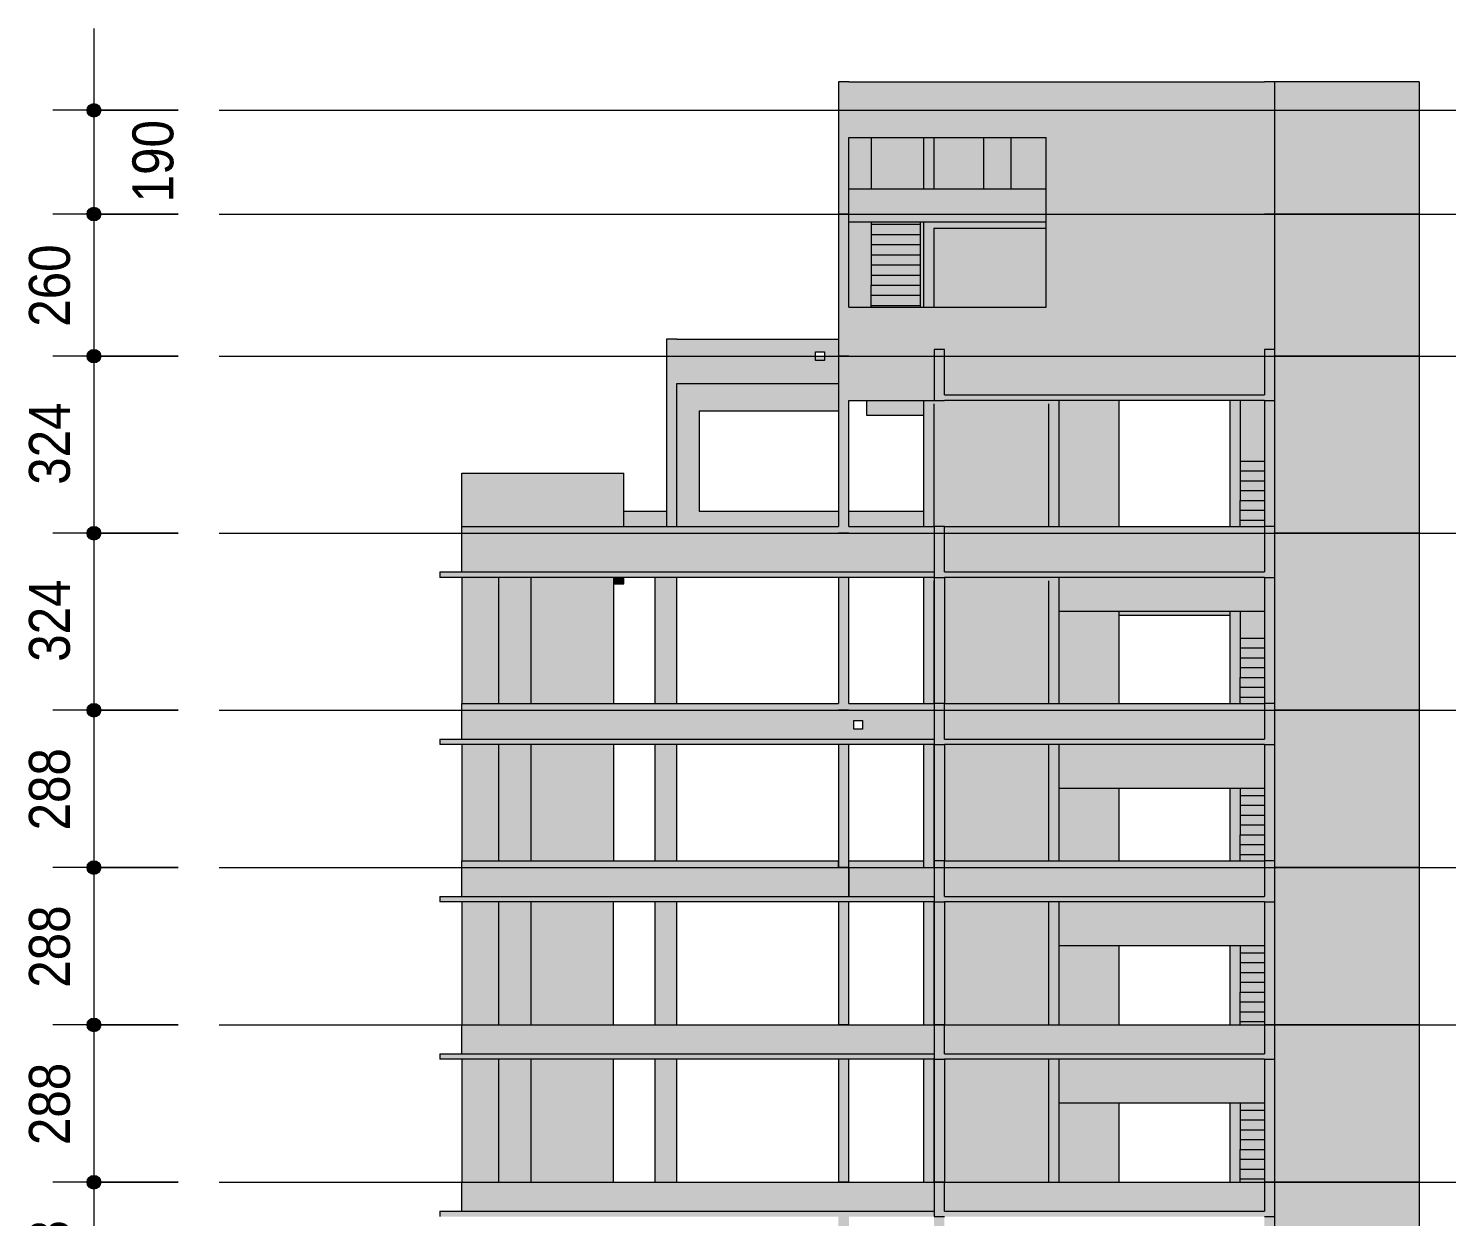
# Model space of a CAD drawing. Header units: centimetres. Extents: x -1139 to 26418, y -889 to 84390.
# Drawn here: x 11019 to 13617, y 81978 to 84153 of the extents above; entities that cross this region are included whole.
import ezdxf

# ---------------------------------------------------------------- set-up
doc = ezdxf.new("R2010")
doc.units = ezdxf.units.CM
doc.linetypes.add('Centro', pattern=[3.175, 0.635, -0.47625, 1.5875, -0.47625])
for name, color, linetype, lineweight in [('A-ANNO-DIMS', 7, 'Continuous', 9), ('A-ANNO-DIMS-500', 7, 'Continuous', 9), ('A-FLOR', 7, 'Continuous', 9), ('A-FLOR-LEVL', 7, 'Continuous', 9), ('S-BEAM', 7, 'Continuous', 9), ('S-COLS', 7, 'Continuous', 9), ('S-STRS', 7, 'Continuous', 9)]:
    doc.layers.add(name, color=color, linetype=linetype, lineweight=lineweight)
doc.styles.add('Fira Sans_3', font='', dxfattribs={"width": 0.9, "height": 75})
doc.styles.get('Fira Sans_3').set_extended_font_data('Fira Sans')
doc.dimstyles.new('PED_R80_1_5mm_ACIMA_As_ESQ__R00_4', dxfattribs={"dimscale": 30.48, "dimtxt": 102.298456, "dimasz": 3.28084, "dimexe": 2.46063, "dimexo": 2.46063, "dimgap": 0.492126, "dimtad": 1, "dimdec": 1, "dimrnd": 0.5, "dimdsep": 46, "dimtxsty": 'Fira Sans_3', "dimblk1": 'DOTSMALL', "dimblk2": 'DOTSMALL', "dimsah": 1, "dimcen": 0.09, "dimdle": 4.92126, "dimazin": 0, "dimtfac": 1, "dimtdec": 4, "dimtix": 1, "dimtmove": 2, "dimatfit": 3, "dimfxl": 1, "dimtvp": 1, "dimtolj": 1, "dimtzin": 0, "dimarcsym": 2})
doc.dimstyles.new('PED_R80_1_5mm_ACIMA_As_ESQ__R00_5', dxfattribs={"dimscale": 30.48, "dimtxt": 102.298456, "dimasz": 3.28084, "dimexe": 2.46063, "dimexo": 2.46063, "dimgap": 0.492126, "dimtad": 1, "dimdec": 1, "dimrnd": 0.5, "dimdsep": 46, "dimtxsty": 'Fira Sans_3', "dimblk1": 'DOTSMALL', "dimblk2": 'DOTSMALL', "dimsah": 1, "dimcen": 0.09, "dimdle": 4.92126, "dimazin": 0, "dimtfac": 1, "dimtdec": 4, "dimtix": 1, "dimtmove": 0, "dimatfit": 3, "dimfxl": 1, "dimtvp": 1, "dimtolj": 1, "dimtzin": 0, "dimarcsym": 2})

# ---------------------------------------------------------------- blocks, each defined once
blk = doc.blocks.new('DIMBLOCK272-CT401 - CORTE ESQ_ BARR')
at = {"layer": 'A-ANNO-DIMS-500', "true_color": 0x000032}
h = blk.add_hatch(color=178, dxfattribs=at)
edge = h.paths.add_edge_path(flags=0)
edge.add_arc((11139.5, 84003), 12.5, 0, 360)
h = blk.add_hatch(color=178, dxfattribs=at)
edge = h.paths.add_edge_path(flags=0)
edge.add_arc((11139.5, 83813), 12.5, 0, 360)
at = {"layer": 'A-ANNO-DIMS-500', "color": 178, "true_color": 0x000032}
for p, q in [((11139.5, 84153), (11139.5, 83813)), ((11293.8, 84003), (11064.5, 84003)), ((11139.5, 84003), (11293.8, 84003)), ((11293.8, 83813), (11064.5, 83813)), ((11139.5, 83813), (11293.8, 83813))]:
    blk.add_line(p, q, dxfattribs=at)
for centre in [(11139.5, 84003), (11139.5, 83813)]:
    blk.add_circle(centre, 12.5, dxfattribs=at)
at = {"layer": 'A-ANNO-DIMS-500', "color": 0, "insert": (11210, 83834.6), "char_height": 75, "width": 176.268, "attachment_point": 1, "rotation": 90, "line_spacing_factor": 1.049215, "style": 'Fira Sans_3'}
blk.add_mtext('190', dxfattribs=at)
blk = doc.blocks.new('_DotSmall')
at = {"color": 0, "linetype": 'ByBlock', "const_width": 0.5}
blk.add_lwpolyline([(-0.0625, 0, 1), (0.0625, 0, 1)], format="xyb", close=True, dxfattribs=at)
blk = doc.blocks.new('DIMBLOCK273-CT401 - CORTE ESQ_ BARR')
at = {"layer": 'A-ANNO-DIMS-500', "true_color": 0x000032}
h = blk.add_hatch(color=178, dxfattribs=at)
edge = h.paths.add_edge_path(flags=0)
edge.add_arc((11139.5, 83813), 12.5, 0, 360)
h = blk.add_hatch(color=178, dxfattribs=at)
edge = h.paths.add_edge_path(flags=0)
edge.add_arc((11139.5, 83553), 12.5, 0, 360)
at = {"layer": 'A-ANNO-DIMS-500', "color": 178, "true_color": 0x000032}
for p, q in [((11293.8, 83813), (11064.5, 83813)), ((11139.5, 83813), (11139.5, 83553)), ((11139.5, 83813), (11293.8, 83813)), ((11293.8, 83553), (11064.5, 83553)), ((11139.5, 83553), (11293.8, 83553))]:
    blk.add_line(p, q, dxfattribs=at)
for centre in [(11139.5, 83813), (11139.5, 83553)]:
    blk.add_circle(centre, 12.5, dxfattribs=at)
at = {"layer": 'A-ANNO-DIMS-500', "color": 0, "insert": (11020.6, 83606.9), "char_height": 75, "width": 182.563, "attachment_point": 1, "rotation": 90, "line_spacing_factor": 1.049215, "style": 'Fira Sans_3'}
blk.add_mtext('260', dxfattribs=at)
blk = doc.blocks.new('DIMBLOCK274-CT401 - CORTE ESQ_ BARR')
at = {"layer": 'A-ANNO-DIMS-500', "true_color": 0x000032}
h = blk.add_hatch(color=178, dxfattribs=at)
edge = h.paths.add_edge_path(flags=0)
edge.add_arc((11139.5, 83553), 12.5, 0, 360)
h = blk.add_hatch(color=178, dxfattribs=at)
edge = h.paths.add_edge_path(flags=0)
edge.add_arc((11139.5, 83229), 12.5, 0, 360)
at = {"layer": 'A-ANNO-DIMS-500', "color": 178, "true_color": 0x000032}
for p, q in [((11293.8, 83553), (11064.5, 83553)), ((11139.5, 83553), (11139.5, 83229)), ((11139.5, 83553), (11293.8, 83553)), ((11293.8, 83229), (11064.5, 83229)), ((11139.5, 83229), (11293.8, 83229))]:
    blk.add_line(p, q, dxfattribs=at)
for centre in [(11139.5, 83553), (11139.5, 83229)]:
    blk.add_circle(centre, 12.5, dxfattribs=at)
at = {"layer": 'A-ANNO-DIMS-500', "color": 0, "insert": (11020.6, 83317.6), "char_height": 75, "width": 176.268, "attachment_point": 1, "rotation": 90, "line_spacing_factor": 1.049215, "style": 'Fira Sans_3'}
blk.add_mtext('324', dxfattribs=at)
blk = doc.blocks.new('DIMBLOCK275-CT401 - CORTE ESQ_ BARR')
at = {"layer": 'A-ANNO-DIMS-500', "true_color": 0x000032}
h = blk.add_hatch(color=178, dxfattribs=at)
edge = h.paths.add_edge_path(flags=0)
edge.add_arc((11139.5, 83229), 12.5, 0, 360)
h = blk.add_hatch(color=178, dxfattribs=at)
edge = h.paths.add_edge_path(flags=0)
edge.add_arc((11139.5, 82905), 12.5, 0, 360)
at = {"layer": 'A-ANNO-DIMS-500', "color": 178, "true_color": 0x000032}
for p, q in [((11293.8, 83229), (11064.5, 83229)), ((11139.5, 83229), (11139.5, 82905)), ((11139.5, 83229), (11293.8, 83229)), ((11293.8, 82905), (11064.5, 82905)), ((11139.5, 82905), (11293.8, 82905))]:
    blk.add_line(p, q, dxfattribs=at)
for centre in [(11139.5, 83229), (11139.5, 82905)]:
    blk.add_circle(centre, 12.5, dxfattribs=at)
at = {"layer": 'A-ANNO-DIMS-500', "color": 0, "insert": (11020.6, 82993.6), "char_height": 75, "width": 176.268, "attachment_point": 1, "rotation": 90, "line_spacing_factor": 1.049215, "style": 'Fira Sans_3'}
blk.add_mtext('324', dxfattribs=at)
blk = doc.blocks.new('DIMBLOCK276-CT401 - CORTE ESQ_ BARR')
at = {"layer": 'A-ANNO-DIMS-500', "true_color": 0x000032}
h = blk.add_hatch(color=178, dxfattribs=at)
edge = h.paths.add_edge_path(flags=0)
edge.add_arc((11139.5, 82905), 12.5, 0, 360)
h = blk.add_hatch(color=178, dxfattribs=at)
edge = h.paths.add_edge_path(flags=0)
edge.add_arc((11139.5, 82617), 12.5, 0, 360)
at = {"layer": 'A-ANNO-DIMS-500', "color": 178, "true_color": 0x000032}
for p, q in [((11293.8, 82905), (11064.5, 82905)), ((11139.5, 82905), (11139.5, 82617)), ((11139.5, 82905), (11293.8, 82905)), ((11293.8, 82617), (11064.5, 82617)), ((11139.5, 82617), (11293.8, 82617))]:
    blk.add_line(p, q, dxfattribs=at)
for centre in [(11139.5, 82905), (11139.5, 82617)]:
    blk.add_circle(centre, 12.5, dxfattribs=at)
at = {"layer": 'A-ANNO-DIMS-500', "color": 0, "insert": (11020.6, 82684.9), "char_height": 75, "width": 182.563, "attachment_point": 1, "rotation": 90, "line_spacing_factor": 1.049215, "style": 'Fira Sans_3'}
blk.add_mtext('288', dxfattribs=at)
blk = doc.blocks.new('DIMBLOCK277-CT401 - CORTE ESQ_ BARR')
at = {"layer": 'A-ANNO-DIMS-500', "true_color": 0x000032}
h = blk.add_hatch(color=178, dxfattribs=at)
edge = h.paths.add_edge_path(flags=0)
edge.add_arc((11139.5, 82617), 12.5, 0, 360)
h = blk.add_hatch(color=178, dxfattribs=at)
edge = h.paths.add_edge_path(flags=0)
edge.add_arc((11139.5, 82329), 12.5, 0, 360)
at = {"layer": 'A-ANNO-DIMS-500', "color": 178, "true_color": 0x000032}
for p, q in [((11293.8, 82617), (11064.5, 82617)), ((11139.5, 82617), (11139.5, 82329)), ((11139.5, 82617), (11293.8, 82617)), ((11293.8, 82329), (11064.5, 82329)), ((11139.5, 82329), (11293.8, 82329))]:
    blk.add_line(p, q, dxfattribs=at)
for centre in [(11139.5, 82617), (11139.5, 82329)]:
    blk.add_circle(centre, 12.5, dxfattribs=at)
at = {"layer": 'A-ANNO-DIMS-500', "color": 0, "insert": (11020.6, 82396.9), "char_height": 75, "width": 182.563, "attachment_point": 1, "rotation": 90, "line_spacing_factor": 1.049215, "style": 'Fira Sans_3'}
blk.add_mtext('288', dxfattribs=at)
blk = doc.blocks.new('DIMBLOCK278-CT401 - CORTE ESQ_ BARR')
at = {"layer": 'A-ANNO-DIMS-500', "true_color": 0x000032}
h = blk.add_hatch(color=178, dxfattribs=at)
edge = h.paths.add_edge_path(flags=0)
edge.add_arc((11139.5, 82329), 12.5, 0, 360)
h = blk.add_hatch(color=178, dxfattribs=at)
edge = h.paths.add_edge_path(flags=0)
edge.add_arc((11139.5, 82041), 12.5, 0, 360)
at = {"layer": 'A-ANNO-DIMS-500', "color": 178, "true_color": 0x000032}
for p, q in [((11293.8, 82329), (11064.5, 82329)), ((11139.5, 82329), (11139.5, 82041)), ((11139.5, 82329), (11293.8, 82329)), ((11293.8, 82041), (11064.5, 82041)), ((11139.5, 82041), (11293.8, 82041))]:
    blk.add_line(p, q, dxfattribs=at)
for centre in [(11139.5, 82329), (11139.5, 82041)]:
    blk.add_circle(centre, 12.5, dxfattribs=at)
at = {"layer": 'A-ANNO-DIMS-500', "color": 0, "insert": (11020.6, 82108.9), "char_height": 75, "width": 182.563, "attachment_point": 1, "rotation": 90, "line_spacing_factor": 1.049215, "style": 'Fira Sans_3'}
blk.add_mtext('288', dxfattribs=at)
blk = doc.blocks.new('DIMBLOCK279-CT401 - CORTE ESQ_ BARR')
at = {"layer": 'A-ANNO-DIMS-500', "true_color": 0x000032}
h = blk.add_hatch(color=178, dxfattribs=at)
edge = h.paths.add_edge_path(flags=0)
edge.add_arc((11139.5, 82041), 12.5, 0, 360)
h = blk.add_hatch(color=178, dxfattribs=at)
edge = h.paths.add_edge_path(flags=0)
edge.add_arc((11139.5, 81753), 12.5, 0, 360)
at = {"layer": 'A-ANNO-DIMS-500', "color": 178, "true_color": 0x000032}
for p, q in [((11293.8, 82041), (11064.5, 82041)), ((11139.5, 82041), (11139.5, 81753)), ((11139.5, 82041), (11293.8, 82041)), ((11293.8, 81753), (11064.5, 81753)), ((11139.5, 81753), (11293.8, 81753))]:
    blk.add_line(p, q, dxfattribs=at)
for centre in [(11139.5, 82041), (11139.5, 81753)]:
    blk.add_circle(centre, 12.5, dxfattribs=at)
at = {"layer": 'A-ANNO-DIMS-500', "color": 0, "insert": (11020.6, 81820.9), "char_height": 75, "width": 182.563, "attachment_point": 1, "rotation": 90, "line_spacing_factor": 1.049215, "style": 'Fira Sans_3'}
blk.add_mtext('288', dxfattribs=at)

msp = doc.modelspace()

# ---------------------------------------------------------------- hatches: boundary and pattern name
at = {"layer": 'A-FLOR', "true_color": 0xff8040}
msp.add_hatch(color=11, dxfattribs=at).paths.add_polyline_path([(13283.05, 83472), (13283.05, 83482), (12697.05, 83482), (12697.05, 83472), (13251.66, 83472)], flags=0)
at = {"layer": 'A-FLOR', "true_color": 0xc0c0c0}
for points in [[(12503.05, 83148), (12678.05, 83148), (12677.55, 83158), (11773.05, 83158), (11773.05, 83148), (12498.91, 83148)], [(13251.66, 83148), (13283.05, 83148), (13283.05, 83158), (12697.05, 83158), (12697.05, 83148), (13084.74, 83148)], [(11773.05, 82842), (12678.05, 82842), (12677.55, 82852), (11773.05, 82852)], [(12887.55, 82842), (13283.05, 82842), (13283.05, 82852), (12697.05, 82852), (12697.05, 82842), (12875.28, 82842)], [(11840.25, 82554), (12678.05, 82554), (12677.55, 82564), (11773.05, 82564), (11773.05, 82554), (11832.05, 82554)], [(13283.05, 82554), (13283.05, 82564), (12697.05, 82564), (12697.05, 82554), (13251.66, 82554)], [(11934.34, 82266), (12678.05, 82266), (12677.55, 82276), (11773.05, 82276), (11773.05, 82266), (11840.25, 82266)], [(12906.55, 82266), (13283.05, 82266), (13283.05, 82276), (12697.05, 82276), (12697.05, 82266), (12887.55, 82266)], [(12122.53, 81978), (12678.05, 81978), (12677.55, 81988), (11773.05, 81988), (11773.05, 81978), (12091.1, 81978)], [(12697.05, 81978), (13283.05, 81978), (13283.05, 81988), (12697.05, 81988), (12697.05, 81983.76)]]:
    msp.add_hatch(color=9, dxfattribs=at).paths.add_polyline_path(points, flags=0)
at = {"layer": 'S-BEAM', "true_color": 0xc0c0c0}
for points in [[(12883.55, 83953), (12883.55, 84055), (12522.05, 84055), (12522.05, 83953)], [(13032.01, 83482), (13283.05, 83482), (13283.05, 84055), (12883.55, 84055), (12883.55, 83482), (13016.55, 83482)], [(12883.55, 83799), (12883.55, 83859), (12522.05, 83859), (12522.05, 83799), (12875.28, 83799)], [(12883.55, 83787), (12883.55, 83799), (12677.55, 83799), (12677.55, 83787), (12875.28, 83787)], [(12678.05, 83472), (12697.05, 83472), (12697.05, 83565), (12678.05, 83565), (12678.05, 83490.57)], [(13283.05, 83472), (13302.05, 83472), (13302.05, 83565), (13283.05, 83565), (13283.05, 83482)], [(12658.55, 83445), (12658.55, 83472), (12554.55, 83472), (12554.55, 83445)], [(11813.05, 83241), (11832.05, 83241), (11832.05, 83339), (11813.05, 83339), (11813.05, 83270.5)], [(12110.05, 83241), (12110.05, 83339), (11832.05, 83339), (11832.05, 83241), (12062.93, 83241)], [(12188.05, 83241), (12188.05, 83269), (12110.05, 83269), (12110.05, 83241), (12178.92, 83241)], [(12498.91, 83158), (12503.05, 83158), (12503.05, 83241), (11813.05, 83241), (11813.05, 83158), (12122.53, 83158)], [(12522.85, 83158), (12678.05, 83158), (12677.55, 83241), (12522.05, 83241), (12522.05, 83158)], [(12687.1, 83148), (12697.05, 83148), (12697.05, 83241), (12678.05, 83241), (12678.05, 83148)], [(12875.28, 83158), (13283.05, 83158), (13283.05, 83241), (12697.05, 83241), (12697.05, 83158), (12768.55, 83158)], [(13302.05, 83148), (13302.05, 83241), (13283.05, 83241), (13283.05, 83148), (13293.17, 83148)], [(12110.05, 83136), (12110.05, 83148), (12091.55, 83148), (12091.55, 83136)], [(13063.47, 83086), (13283.05, 83086), (13283.05, 83148), (12906.55, 83148), (12906.55, 83086), (13016.55, 83086)], [(13063.47, 83079), (13219.55, 83079), (13219.55, 83086), (13016.55, 83086), (13016.55, 83079)], [(11813.05, 82852), (11832.05, 82852), (11832.05, 82917), (11813.05, 82917), (11813.05, 82876)], [(12091.55, 82852), (12503.05, 82852), (12503.05, 82917), (11832.05, 82917), (11832.05, 82852), (12091.5, 82852)], [(12697.05, 82842), (12697.05, 82917), (12678.05, 82917), (12678.05, 82842), (12687.1, 82842)], [(12875.28, 82852), (13283.05, 82852), (13283.05, 82917), (12697.05, 82917), (12697.05, 82852), (12768.55, 82852)], [(13302.05, 82842), (13302.05, 82917), (13283.05, 82917), (13283.05, 82842)], [(13283.05, 82762), (13283.05, 82842), (12906.55, 82842), (12906.55, 82762), (13258.92, 82762)], [(11832.05, 82564), (11832.05, 82629), (11813.05, 82629), (11813.05, 82564)], [(11857.17, 82564), (12503.05, 82564), (12503.05, 82629), (11832.05, 82629), (11832.05, 82564), (11840.25, 82564)], [(12658.55, 82617), (12658.55, 82629), (12522.05, 82629), (12522.05, 82617)], [(12697.05, 82554), (12697.05, 82629), (12678.05, 82629), (12678.05, 82554), (12687.1, 82554)], [(13283.05, 82564), (13283.05, 82629), (12697.05, 82629), (12697.05, 82564), (13251.66, 82564)], [(13302.05, 82554), (13302.05, 82629), (13283.05, 82629), (13283.05, 82554)], [(12677.55, 82564), (12678.05, 82564), (12677.55, 82617), (12522.05, 82617), (12522.05, 82564)], [(13016.55, 82474), (13283.05, 82474), (13283.05, 82554), (12906.55, 82554), (12906.55, 82474), (12935.12, 82474)], [(11832.05, 82276), (11832.05, 82329), (11813.05, 82329), (11813.05, 82276)], [(12503.05, 82276), (12503.05, 82329), (11832.05, 82329), (11832.05, 82276), (12498.91, 82276)], [(12522.05, 82276), (12678.05, 82276), (12677.55, 82329), (12522.05, 82329)], [(12687.1, 82266), (12697.05, 82266), (12697.05, 82329), (12678.05, 82329), (12678.05, 82266)], [(13016.55, 82276), (13283.05, 82276), (13283.05, 82329), (12697.05, 82329), (12697.05, 82276), (12980.2, 82276)], [(13283.05, 82266), (13302.05, 82266), (13302.05, 82329), (13283.05, 82329), (13283.05, 82276)], [(13016.55, 82186), (13283.05, 82186), (13283.05, 82266), (12906.55, 82266), (12906.55, 82186), (12935.12, 82186)], [(11832.05, 81988), (11832.05, 82041), (11813.05, 82041), (11813.05, 81988)], [(12498.91, 81988), (12503.05, 81988), (12503.05, 82041), (11832.05, 82041), (11832.05, 81988), (12122.53, 81988)], [(12677.55, 81988), (12678.05, 81988), (12677.55, 82041), (12522.05, 82041), (12522.05, 81988)], [(12687.1, 81978), (12697.05, 81978), (12697.05, 82041), (12678.05, 82041), (12678.05, 81978)], [(13283.05, 81988), (13283.05, 82041), (12697.05, 82041), (12697.05, 81988), (13251.66, 81988)], [(13302.05, 81978), (13302.05, 82041), (13283.05, 82041), (13283.05, 81978)]]:
    msp.add_hatch(color=9, dxfattribs=at).paths.add_polyline_path(points, flags=0)
h = msp.add_hatch(color=9, dxfattribs=at)
h.paths.add_polyline_path([(12658.55, 83643), (12658.55, 83799), (12653.05, 83799), (12653.05, 83643)], flags=0)
h.paths.add_polyline_path([(12658.55, 83859), (12658.55, 83953), (12563.05, 83953), (12563.05, 83859), (12640.13, 83859)], flags=0)
h.paths.add_polyline_path([(12883.55, 83859), (12883.55, 83953), (12818.55, 83953), (12818.55, 83859)], flags=0)
h.paths.add_polyline_path([(12677.55, 83859), (12768.55, 83859), (12768.55, 83953), (12677.55, 83953)], flags=0)
at = {"layer": 'S-BEAM', "true_color": 0xff8040}
msp.add_hatch(color=11, dxfattribs=at).paths.add_polyline_path([(12563.05, 83472), (12678.05, 83472), (12678.05, 83565), (12697.05, 83565), (12697.05, 83482), (12883.55, 83482), (12883.55, 83643), (12522.05, 83643), (12522.05, 83472)], flags=0)
h = msp.add_hatch(color=11, dxfattribs=at)
h.paths.add_polyline_path([(12503.05, 83503), (12503.05, 83584), (12207.05, 83584), (12207.05, 83503), (12498.91, 83503)], flags=0)
h.paths.add_polyline_path([(12477.19, 83545), (12461.19, 83545), (12461.19, 83561), (12477.19, 83561), (12477.19, 83549.71)], flags=0)
h = msp.add_hatch(color=11, dxfattribs=at)
h.paths.add_polyline_path([(12248.05, 83453), (12503.05, 83453), (12503.05, 83503), (12248.05, 83503), (12248.05, 83454.32)], flags=0)
h.paths.add_polyline_path([(12461.19, 83545), (12477.19, 83545), (12477.19, 83553), (12461.19, 83553), (12461.19, 83546.77)], flags=0)
at = {"layer": 'S-BEAM', "true_color": 0xc0c0c0}
h = msp.add_hatch(color=9, dxfattribs=at)
h.paths.add_polyline_path([(12576.23, 83241), (12658.55, 83241), (12658.55, 83269), (12522.05, 83269), (12522.05, 83241)], flags=0)
h.paths.add_polyline_path([(12317.37, 83241), (12503.05, 83241), (12503.05, 83269), (12248.05, 83269), (12248.05, 83241)], flags=0)
h = msp.add_hatch(color=9, dxfattribs=at)
h.paths.add_polyline_path([(12530.92, 82852), (12678.05, 82852), (12677.55, 82917), (12522.05, 82917), (12522.05, 82852)], flags=0)
h.paths.add_polyline_path([(12530.9, 82870), (12530.9, 82886), (12546.9, 82886), (12546.9, 82870)], flags=0)
at = {"layer": 'S-COLS', "true_color": 0xc0c0c0}
for points in [[(12503.05, 83813), (12522.05, 83813), (12522.05, 84055), (12503.05, 84055), (12503.05, 83821.96)], [(13283.05, 83813), (13302.05, 83813), (13302.05, 84055), (13283.05, 84055), (13283.05, 83821.96)], [(13566.55, 83813), (13566.55, 84055), (13302.05, 84055), (13302.05, 83813)], [(12539.56, 83859), (12563.05, 83859), (12563.05, 83953), (12522.05, 83953), (12522.05, 83859)], [(12671.3, 83859), (12677.55, 83859), (12677.55, 83953), (12658.55, 83953), (12658.55, 83859)], [(12805.63, 83859), (12818.55, 83859), (12818.55, 83953), (12768.55, 83953), (12768.55, 83859)], [(12522.05, 83553), (12522.05, 83813), (12503.05, 83813), (12503.05, 83553), (12513.41, 83553)], [(12522.05, 83643), (12563.05, 83643), (12563.05, 83799), (12522.05, 83799), (12522.05, 83676.33)], [(12665.85, 83643), (12677.55, 83643), (12677.55, 83799), (12658.55, 83799), (12658.55, 83643)], [(13283.05, 83565), (13302.05, 83565), (13302.05, 83813), (13283.05, 83813), (13283.05, 83643)], [(13399.55, 83553), (13566.55, 83553), (13566.55, 83813), (13302.05, 83813), (13302.05, 83553)], [(12883.55, 83643), (12883.55, 83787), (12677.55, 83787), (12678.05, 83643), (12875.28, 83643)], [(12248.05, 83241), (12248.05, 83503), (12207.05, 83503), (12207.05, 83241), (12231.74, 83241)], [(13439.85, 82905), (13566.55, 82905), (13566.55, 83229), (13302.05, 83229), (13302.05, 82905)], [(11904.93, 82917), (11910.55, 82917), (11910.55, 83148), (11880.64, 83148), (11881.12, 82917), (11904.69, 82917)], [(11935.49, 82917), (11940.55, 82917), (11939.97, 83148), (11910.55, 83148), (11910.78, 82917), (11935.34, 82917)], [(12207.05, 82917), (12207.05, 83148), (12167.05, 83148), (12167.05, 82917), (12168.94, 82917)], [(12658.55, 82917), (12677.55, 82917), (12677.55, 83148), (12658.55, 83148), (12658.55, 83086.68)], [(12697.05, 82917), (12697.05, 83148), (12678.05, 83148), (12678.05, 82917), (12687.1, 82917)], [(12905.58, 82917), (12906.55, 82917), (12906.55, 83148), (12887.55, 83148), (12887.55, 82917)], [(13283.05, 82917), (13302.05, 82917), (13302.05, 83148), (13283.05, 83148), (13283.05, 83086.68)], [(13016.55, 82917), (13016.55, 83086), (12906.55, 83086), (12906.55, 82917)], [(13238.55, 82917), (13238.55, 83086), (13219.55, 83086), (13219.55, 82917), (13237.67, 82917)], [(13238.55, 83037), (13283.05, 83037), (13283.05, 83086), (13238.55, 83086)], [(13566.55, 82617), (13566.55, 82905), (13302.05, 82905), (13302.05, 82617), (13439.85, 82617)], [(11880.55, 82629), (11910.55, 82629), (11910.55, 82842), (11880.55, 82842), (11880.55, 82719.04)], [(11931.76, 82629), (11940.55, 82629), (11939.97, 82842), (11910.55, 82842), (11910.8, 82629), (11931.56, 82629)], [(12169.18, 82629), (12207.05, 82629), (12207.05, 82842), (12167.05, 82842), (12167.05, 82629)], [(12677.55, 82617), (12677.55, 82842), (12658.55, 82842), (12658.55, 82617)], [(12697.05, 82629), (12697.05, 82842), (12678.05, 82842), (12678.05, 82629), (12687.1, 82629)], [(12887.55, 82629), (12906.55, 82629), (12906.55, 82842), (12887.55, 82842), (12887.55, 82719.04)], [(13283.05, 82629), (13302.05, 82629), (13302.05, 82842), (13283.05, 82842), (13283.05, 82719.04)], [(13016.55, 82629), (13016.55, 82762), (12906.55, 82762), (12906.55, 82629)], [(13237.53, 82629), (13238.55, 82629), (13238.55, 82762), (13219.55, 82762), (13219.55, 82629)], [(13238.55, 82749), (13283.05, 82749), (13283.05, 82762), (13238.55, 82762)], [(13439.85, 82329), (13566.55, 82329), (13566.55, 82617), (13302.05, 82617), (13302.05, 82329), (13345.75, 82329)], [(11880.55, 82329), (11910.55, 82329), (11910.55, 82554), (11880.64, 82554), (11880.56, 82351.4)], [(11931.76, 82329), (11940.55, 82329), (11939.97, 82554), (11910.55, 82554), (11910.55, 82329), (11931.68, 82329)], [(12207.05, 82329), (12207.05, 82554), (12167.05, 82554), (12167.05, 82329), (12167.92, 82329)], [(12677.55, 82329), (12677.55, 82554), (12658.55, 82554), (12658.55, 82329)], [(12697.05, 82329), (12697.05, 82554), (12678.05, 82554), (12678.05, 82329), (12687.1, 82329)], [(12906.55, 82329), (12906.55, 82554), (12887.55, 82554), (12887.55, 82329)], [(13283.05, 82329), (13302.05, 82329), (13302.05, 82554), (13283.05, 82554), (13283.05, 82351.4)], [(13016.55, 82329), (13016.55, 82474), (12906.55, 82474), (12906.55, 82329)], [(13238.55, 82329), (13238.55, 82474), (13219.55, 82474), (13219.55, 82329)], [(13238.55, 82461), (13283.05, 82461), (13283.05, 82474), (13238.55, 82474)], [(13439.85, 82041), (13566.55, 82041), (13566.55, 82329), (13302.05, 82329), (13302.05, 82041)], [(11880.55, 82041), (11910.55, 82041), (11910.55, 82266), (11880.64, 82266), (11880.6, 82167.58)], [(11931.76, 82041), (11940.55, 82041), (11939.97, 82266), (11910.55, 82266), (11910.65, 82041), (11931.68, 82041)], [(12167.88, 82041), (12207.05, 82041), (12207.05, 82266), (12167.05, 82266), (12167.05, 82041)], [(12677.55, 82041), (12677.55, 82266), (12658.55, 82266), (12658.55, 82041)], [(12678.05, 82041), (12697.05, 82041), (12697.05, 82266), (12678.05, 82266), (12678.05, 82167.58)], [(12906.55, 82041), (12906.55, 82266), (12887.55, 82266), (12887.55, 82041)], [(13302.05, 82041), (13302.05, 82266), (13283.05, 82266), (13283.05, 82041)], [(13016.55, 82041), (13016.55, 82186), (12906.55, 82186), (12906.55, 82041)], [(13219.55, 82041), (13238.55, 82041), (13238.55, 82186), (13219.55, 82186)], [(13251.66, 82173), (13283.05, 82173), (13283.05, 82186), (13238.55, 82186), (13238.55, 82173)], [(13566.55, 81753), (13566.55, 82041), (13302.05, 82041), (13302.05, 81753), (13439.85, 81753)], [(12687.1, 81753), (12697.05, 81753), (12697.05, 81978), (12678.05, 81978), (12678.05, 81753)], [(13283.05, 81753), (13302.05, 81753), (13302.05, 81978), (13283.05, 81978), (13283.05, 81799.94)]]:
    msp.add_hatch(color=9, dxfattribs=at).paths.add_polyline_path(points, flags=0)
at = {"layer": 'S-COLS', "true_color": 0xff8040}
for points in [[(12188.88, 83241), (12207.05, 83241), (12207.05, 83584), (12188.05, 83584), (12188.05, 83241)], [(12522.05, 83229), (12522.05, 83553), (12503.05, 83553), (12503.05, 83229)], [(13439.85, 83229), (13566.55, 83229), (13566.55, 83553), (13302.05, 83553), (13302.05, 83229), (13345.75, 83229)], [(12659.51, 83241), (12677.55, 83241), (12677.55, 83472), (12658.55, 83472), (12658.55, 83241)], [(12677.55, 83241), (12887.55, 83241), (12887.55, 83472), (12677.55, 83472), (12677.55, 83270.5)], [(12905.58, 83241), (12906.55, 83241), (12906.55, 83472), (12887.55, 83472), (12887.55, 83241)], [(13016.55, 83241), (13016.55, 83472), (12906.55, 83472), (12906.55, 83241)], [(13237.71, 83241), (13238.55, 83241), (13238.55, 83472), (13219.55, 83472), (13219.55, 83241)], [(13283.05, 83361), (13283.05, 83472), (13238.55, 83472), (13238.55, 83361), (13251.66, 83361)], [(13301.11, 83241), (13302.05, 83241), (13302.05, 83472), (13283.05, 83472), (13283.05, 83241)]]:
    msp.add_hatch(color=11, dxfattribs=at).paths.add_polyline_path(points, flags=0)
at = {"layer": 'S-COLS', "true_color": 0xc0c0c0}
h = msp.add_hatch(color=9, dxfattribs=at)
h.paths.add_polyline_path([(12503.05, 82905), (12522.05, 82905), (12522.05, 83148), (12503.05, 83148), (12503.05, 82917)], flags=0)
h.paths.add_polyline_path([(12522.05, 83158), (12522.05, 83229), (12503.05, 83229), (12503.05, 83158)], flags=0)
h = msp.add_hatch(color=9, dxfattribs=at)
h.paths.add_polyline_path([(11813.05, 82917), (11880.55, 82917), (11880.55, 83148), (11813.05, 83148), (11813.05, 82917.34)], flags=0)
h.paths.add_polyline_path([(11940.55, 82917), (12091.55, 82917), (12091.55, 83148), (11940.55, 83148), (11940.55, 83027.33)], flags=0)
h = msp.add_hatch(color=9, dxfattribs=at)
h.paths.add_polyline_path([(12677.55, 82917), (12678.05, 82917), (12677.55, 83086.68)], flags=0)
h.paths.add_polyline_path([(12875.28, 82917), (12887.55, 82917), (12887.55, 83148), (12697.05, 83148), (12697.05, 82917), (12779.95, 82917)], flags=0)
h = msp.add_hatch(color=9, dxfattribs=at)
h.paths.add_polyline_path([(12503.05, 82617), (12522.05, 82617), (12522.05, 82842), (12503.05, 82842), (12503.05, 82629)], flags=0)
h.paths.add_polyline_path([(12503.05, 82852), (12522.05, 82852.28), (12522.05, 82905), (12503.05, 82905), (12503.05, 82870)], flags=0)
h = msp.add_hatch(color=9, dxfattribs=at)
h.paths.add_polyline_path([(11813.05, 82629), (11880.55, 82629), (11880.55, 82842), (11813.05, 82841.72), (11813.05, 82719.04)], flags=0)
h.paths.add_polyline_path([(12091.55, 82629), (12091.48, 82842), (11940.55, 82842), (11940.55, 82629), (12091.07, 82629)], flags=0)
h = msp.add_hatch(color=9, dxfattribs=at)
h.paths.add_polyline_path([(12677.55, 82617), (12678.05, 82617), (12677.55, 82629)], flags=0)
h.paths.add_polyline_path([(12768.55, 82629), (12887.55, 82629), (12887.55, 82842), (12697.05, 82842), (12697.05, 82629)], flags=0)
h = msp.add_hatch(color=9, dxfattribs=at)
h.paths.add_polyline_path([(12522.05, 82329), (12522.05, 82554), (12503.05, 82554), (12503.05, 82329)], flags=0)
h.paths.add_polyline_path([(12522.05, 82564), (12522.05, 82617), (12503.05, 82617), (12503.05, 82564)], flags=0)
h = msp.add_hatch(color=9, dxfattribs=at)
h.paths.add_polyline_path([(11813.05, 82329), (11880.55, 82329), (11880.55, 82554), (11813.05, 82554), (11813.05, 82330.5)], flags=0)
h.paths.add_polyline_path([(11940.55, 82329), (12091.05, 82329), (12091.05, 82554), (11940.55, 82554), (11940.55, 82351.4)], flags=0)
h = msp.add_hatch(color=9, dxfattribs=at)
h.paths.add_polyline_path([(12677.55, 82329), (12678.05, 82329.37), (12677.55, 82351.4)], flags=0)
h.paths.add_polyline_path([(12875.28, 82329), (12887.55, 82329), (12887.55, 82554), (12697.05, 82554), (12697.05, 82329), (12768.55, 82329)], flags=0)
h = msp.add_hatch(color=9, dxfattribs=at)
h.paths.add_polyline_path([(12522.05, 82041), (12522.05, 82266), (12503.05, 82266), (12503.05, 82041)], flags=0)
h.paths.add_polyline_path([(12522.05, 82276), (12522.05, 82329), (12503.05, 82329), (12503.05, 82276)], flags=0)
h = msp.add_hatch(color=9, dxfattribs=at)
h.paths.add_polyline_path([(11832.05, 82041), (11880.55, 82041), (11880.55, 82266), (11813.05, 82265.72), (11813.05, 82041)], flags=0)
h.paths.add_polyline_path([(12091.05, 82041), (12091.05, 82266), (11940.55, 82266), (11940.55, 82041)], flags=0)
h = msp.add_hatch(color=9, dxfattribs=at)
h.paths.add_polyline_path([(12677.55, 82041), (12678.05, 82041.37), (12677.55, 82167.58)], flags=0)
h.paths.add_polyline_path([(12887.55, 82041), (12887.55, 82266), (12697.05, 82266), (12697.05, 82041), (12875.28, 82041)], flags=0)
h = msp.add_hatch(color=9, dxfattribs=at)
h.paths.add_polyline_path([(12522.05, 81753), (12522.05, 81978), (12503.05, 81978), (12503.05, 81753)], flags=0)
h.paths.add_polyline_path([(12522.05, 81988), (12522.05, 82041), (12503.05, 82041), (12503.05, 81988)], flags=0)
at = {"layer": 'S-STRS', "true_color": 0xc0c0c0}
for points in [[(12653.05, 83794.43), (12653.05, 83799), (12563.05, 83799), (12563.05, 83794.43)], [(12653.05, 83775.86), (12653.05, 83794.43), (12563.05, 83794.43), (12563.05, 83775.86)], [(12653.05, 83757.29), (12653.05, 83775.86), (12563.05, 83775.86), (12563.05, 83757.29)], [(12653.05, 83738.71), (12653.05, 83757.29), (12563.05, 83757.29), (12563.05, 83738.71)], [(12653.05, 83720.14), (12653.05, 83738.71), (12563.05, 83738.71), (12563.05, 83720.14)], [(12653.05, 83701.57), (12653.05, 83720.14), (12563.05, 83720.14), (12563.05, 83701.57)], [(12563.05, 83683), (12653.05, 83683), (12653.05, 83701.57), (12563.05, 83701.57)], [(12596.32, 83664.43), (12653.05, 83664.43), (12653.05, 83683), (12563.05, 83683), (12563.05, 83664.43)], [(12653.05, 83645.86), (12653.05, 83664.43), (12563.05, 83664.43), (12563.05, 83645.86)], [(12653.05, 83643), (12653.05, 83645.86), (12563.05, 83645.86), (12563.05, 83643)], [(13283.05, 83343), (13283.05, 83361), (13238.55, 83361), (13238.55, 83343), (13251.66, 83343)], [(13251.66, 83325), (13283.05, 83325), (13283.05, 83343), (13238.55, 83343), (13238.55, 83325)], [(13251.66, 83307), (13283.05, 83307), (13283.05, 83325), (13238.55, 83325), (13238.55, 83307)], [(13251.66, 83289), (13283.05, 83289), (13283.05, 83307), (13238.55, 83307), (13238.55, 83289)], [(13238.55, 83271), (13283.05, 83271), (13283.05, 83289), (13238.55, 83289)], [(13251.66, 83253), (13283.05, 83253), (13283.05, 83271), (13238.55, 83271), (13238.55, 83253)], [(13251.66, 83241), (13283.05, 83241), (13283.05, 83253), (13238.55, 83253), (13238.55, 83241)], [(13283.05, 83019), (13283.05, 83037), (13238.55, 83037), (13238.55, 83019), (13251.66, 83019)], [(13251.66, 83001), (13283.05, 83001), (13283.05, 83019), (13238.55, 83019), (13238.55, 83001)], [(13251.66, 82983), (13283.05, 82983), (13283.05, 83001), (13238.55, 83001), (13238.55, 82983)], [(13251.66, 82965), (13283.05, 82965), (13283.05, 82983), (13238.55, 82983), (13238.55, 82965)], [(13238.55, 82947), (13283.05, 82947), (13283.05, 82965), (13238.55, 82965)], [(13283.05, 82929), (13283.05, 82947), (13238.55, 82947), (13238.55, 82929), (13251.66, 82929)], [(13283.05, 82917), (13283.05, 82929), (13238.55, 82929), (13238.55, 82917), (13251.66, 82917)], [(13238.55, 82731), (13283.05, 82731), (13283.05, 82749), (13238.55, 82749), (13238.55, 82737)], [(13283.05, 82713), (13283.05, 82731), (13238.55, 82731), (13238.55, 82713), (13251.66, 82713)], [(13251.66, 82695), (13283.05, 82695), (13283.05, 82713), (13238.55, 82713), (13238.55, 82695)], [(13251.66, 82677), (13283.05, 82677), (13283.05, 82695), (13238.55, 82695), (13238.55, 82677)], [(13251.66, 82659), (13283.05, 82659), (13283.05, 82677), (13238.55, 82677), (13238.55, 82659)], [(13251.66, 82641), (13283.05, 82641), (13283.05, 82659), (13238.55, 82659), (13238.55, 82641)], [(13251.66, 82629), (13283.05, 82629), (13283.05, 82641), (13238.55, 82641), (13238.55, 82629)], [(13498.55, 82617), (13498.55, 82617), (13439.85, 82617)], [(13547.55, 82617), (13547.55, 82617), (13498.55, 82617)], [(13283.05, 82443), (13283.05, 82461), (13238.55, 82461), (13238.55, 82443), (13251.66, 82443)], [(13251.66, 82425), (13283.05, 82425), (13283.05, 82443), (13238.55, 82443), (13238.55, 82425)], [(13251.66, 82407), (13283.05, 82407), (13283.05, 82425), (13238.55, 82425), (13238.55, 82407)], [(13251.66, 82389), (13283.05, 82389), (13283.05, 82407), (13238.55, 82407), (13238.55, 82389)], [(13251.66, 82371), (13283.05, 82371), (13283.05, 82389), (13238.55, 82389), (13238.55, 82371)], [(13238.55, 82353), (13283.05, 82353), (13283.05, 82371), (13238.55, 82371)], [(13251.66, 82335), (13283.05, 82335), (13283.05, 82353), (13238.55, 82353), (13238.55, 82335)], [(13238.55, 82329), (13283.05, 82329), (13283.05, 82335), (13238.55, 82335)], [(13547.55, 82329), (13547.55, 82329), (13498.55, 82329)], [(13251.66, 82155), (13283.05, 82155), (13283.05, 82173), (13238.55, 82173), (13238.55, 82155)], [(13251.66, 82137), (13283.05, 82137), (13283.05, 82155), (13238.55, 82155), (13238.55, 82137)], [(13251.66, 82119), (13283.05, 82119), (13283.05, 82137), (13238.55, 82137), (13238.55, 82119)], [(13251.66, 82101), (13283.05, 82101), (13283.05, 82119), (13238.55, 82119), (13238.55, 82101)], [(13251.66, 82083), (13283.05, 82083), (13283.05, 82101), (13238.55, 82101), (13238.55, 82083)], [(13251.66, 82065), (13283.05, 82065), (13283.05, 82083), (13238.55, 82083), (13238.55, 82065)], [(13251.66, 82047), (13283.05, 82047), (13283.05, 82065), (13238.55, 82065), (13238.55, 82047)], [(13547.55, 82041), (13547.55, 82041), (13498.55, 82041)]]:
    msp.add_hatch(color=9, dxfattribs=at).paths.add_polyline_path(points, flags=0)
h = msp.add_hatch(color=9, dxfattribs=at)
h.paths.add_polyline_path([(13498.55, 82041), (13498.55, 82041), (13439.85, 82041)], flags=0)
h.paths.add_polyline_path([(13251.66, 82041), (13283.05, 82041), (13283.05, 82047), (13238.55, 82047), (13238.55, 82041)], flags=0)

# ---------------------------------------------------------------- linework, layer by layer
at = {"layer": 'A-FLOR'}
for p, q in [((12697.05, 83482), (13283.05, 83482)), ((13283.05, 83472), (12697.05, 83472)), ((11773.05, 83158), (12678.05, 83158)), ((11773.05, 83158), (11773.05, 83148)), ((12678.05, 83148), (11773.05, 83148)), ((12697.05, 83158), (13283.05, 83158)), ((13283.05, 83148), (12697.05, 83148)), ((11773.05, 82852), (12678.05, 82852)), ((11773.05, 82852), (11773.05, 82842)), ((12678.05, 82842), (11773.05, 82842)), ((12697.05, 82852), (13283.05, 82852)), ((13283.05, 82842), (12697.05, 82842)), ((11773.05, 82564), (12678.05, 82564)), ((11773.05, 82564), (11773.05, 82554)), ((12678.05, 82554), (11773.05, 82554)), ((12697.05, 82564), (13283.05, 82564)), ((13283.05, 82554), (12697.05, 82554)), ((11773.05, 82276), (12678.05, 82276)), ((11773.05, 82276), (11773.05, 82266)), ((12678.05, 82266), (11773.05, 82266)), ((12697.05, 82276), (13283.05, 82276)), ((13283.05, 82266), (12697.05, 82266)), ((11773.05, 81988), (12678.05, 81988)), ((11773.05, 81988), (11773.05, 81978)), ((12697.05, 81988), (13283.05, 81988))]:
    msp.add_line(p, q, dxfattribs=at)
at = {"layer": 'A-FLOR-LEVL', "linetype": 'Centro'}
for p, q in [((11368.8, 84003), (15167.39, 84003)), ((11368.8, 83813), (15167.39, 83813)), ((11368.8, 83553), (15167.39, 83553)), ((11368.8, 83229), (15167.39, 83229)), ((11368.8, 82905), (15167.39, 82905)), ((11368.8, 82617), (15167.39, 82617)), ((11368.8, 82329), (15167.39, 82329)), ((11368.8, 82041), (15167.39, 82041))]:
    msp.add_line(p, q, dxfattribs=at)
at = {"layer": 'S-BEAM'}
for p, q in [((12522.05, 84055), (12883.55, 84055)), ((12883.55, 84055), (13283.05, 84055)), ((12522.05, 83953), (12883.55, 83953)), ((12883.55, 83643), (12883.55, 83953)), ((12522.05, 83859), (12883.55, 83859)), ((12522.05, 83799), (12883.55, 83799)), ((12677.55, 83787), (12883.55, 83787)), ((12522.05, 83643), (12883.55, 83643)), ((12207.05, 83584), (12503.05, 83584)), ((12461.19, 83561), (12477.19, 83561)), ((12461.19, 83545), (12461.19, 83561)), ((12477.19, 83561), (12477.19, 83545)), ((12697.05, 83565), (12678.05, 83565)), ((12678.05, 83565), (12678.05, 83472)), ((12697.05, 83482), (12697.05, 83565)), ((13302.05, 83565), (13283.05, 83565)), ((13283.05, 83565), (13283.05, 83482)), ((13302.05, 83472), (13302.05, 83565)), ((12461.19, 83553), (12477.19, 83553)), ((12477.19, 83545), (12461.19, 83545)), ((12207.05, 83503), (12503.05, 83503)), ((12248.05, 83453), (12503.05, 83453)), ((12522.05, 83472), (12678.05, 83472)), ((12554.55, 83472), (12554.55, 83445)), ((12678.05, 83472), (12697.05, 83472)), ((13283.05, 83472), (13302.05, 83472)), ((12554.55, 83445), (12658.55, 83445)), ((11813.05, 83339), (11832.05, 83339)), ((11813.05, 83241), (11813.05, 83339)), ((11832.05, 83339), (12110.05, 83339)), ((12110.05, 83241), (12110.05, 83339)), ((12110.05, 83269), (12188.05, 83269)), ((12248.05, 83269), (12503.05, 83269)), ((12522.05, 83269), (12658.55, 83269)), ((11813.05, 83241), (12503.05, 83241)), ((11813.05, 83158), (11813.05, 83241)), ((12522.05, 83241), (12678.05, 83241)), ((12697.05, 83241), (12678.05, 83241)), ((12678.05, 83241), (12678.05, 83148)), ((12697.05, 83241), (13283.05, 83241)), ((12697.05, 83158), (12697.05, 83241)), ((13302.05, 83241), (13283.05, 83241)), ((13283.05, 83241), (13283.05, 83158)), ((13302.05, 83148), (13302.05, 83241)), ((12110.05, 83136), (12110.05, 83148)), ((12678.05, 83148), (12697.05, 83148)), ((13283.05, 83148), (13302.05, 83148)), ((12091.55, 83136), (12110.05, 83136)), ((12906.55, 83086), (13283.05, 83086)), ((13016.55, 83079), (13219.55, 83079)), ((11813.05, 82917), (11832.05, 82917)), ((11813.05, 82852), (11813.05, 82917)), ((11832.05, 82917), (12503.05, 82917)), ((12522.05, 82917), (12678.05, 82917)), ((12697.05, 82917), (12678.05, 82917)), ((12678.05, 82917), (12678.05, 82842)), ((12697.05, 82917), (13283.05, 82917)), ((12697.05, 82852), (12697.05, 82917)), ((13302.05, 82917), (13283.05, 82917)), ((13283.05, 82917), (13283.05, 82852)), ((13302.05, 82842), (13302.05, 82917)), ((12530.9, 82886), (12546.9, 82886)), ((12530.9, 82870), (12530.9, 82886)), ((12546.9, 82886), (12546.9, 82870)), ((12546.9, 82870), (12530.9, 82870)), ((12678.05, 82842), (12697.05, 82842)), ((13283.05, 82842), (13302.05, 82842)), ((12906.55, 82762), (13283.05, 82762)), ((11813.05, 82629), (11832.05, 82629)), ((11813.05, 82564), (11813.05, 82629)), ((11832.05, 82629), (12503.05, 82629)), ((12503.05, 82617), (12503.05, 82629)), ((12522.05, 82629), (12658.55, 82629)), ((12697.05, 82629), (12678.05, 82629)), ((12678.05, 82629), (12678.05, 82554)), ((12697.05, 82629), (13283.05, 82629)), ((12697.05, 82564), (12697.05, 82629)), ((13302.05, 82629), (13283.05, 82629)), ((13283.05, 82629), (13283.05, 82564)), ((13302.05, 82554), (13302.05, 82629)), ((12522.05, 82617), (12678.05, 82617)), ((12522.05, 82617), (12522.05, 82564)), ((12678.05, 82554), (12697.05, 82554)), ((13283.05, 82554), (13302.05, 82554)), ((12906.55, 82474), (13283.05, 82474)), ((11813.05, 82329), (11832.05, 82329)), ((11813.05, 82276), (11813.05, 82329)), ((11832.05, 82329), (12503.05, 82329)), ((12522.05, 82329), (12678.05, 82329)), ((12697.05, 82329), (12678.05, 82329)), ((12678.05, 82329), (12678.05, 82266)), ((12697.05, 82276), (12697.05, 82329)), ((12697.05, 82329), (13283.05, 82329)), ((13302.05, 82329), (13283.05, 82329)), ((13283.05, 82329), (13283.05, 82276)), ((13302.05, 82266), (13302.05, 82329)), ((12678.05, 82266), (12697.05, 82266)), ((13283.05, 82266), (13302.05, 82266)), ((12906.55, 82186), (13283.05, 82186)), ((11813.05, 82041), (11832.05, 82041)), ((11813.05, 81988), (11813.05, 82041)), ((11832.05, 82041), (12503.05, 82041)), ((12522.05, 82041), (12678.05, 82041)), ((12697.05, 82041), (12678.05, 82041)), ((12678.05, 82041), (12678.05, 81978)), ((12697.05, 81988), (12697.05, 82041)), ((12697.05, 82041), (13283.05, 82041)), ((13302.05, 82041), (13283.05, 82041)), ((13283.05, 82041), (13283.05, 81988)), ((13302.05, 81978), (13302.05, 82041)), ((12678.05, 81978), (12697.05, 81978)), ((13283.05, 81978), (13302.05, 81978))]:
    msp.add_line(p, q, dxfattribs=at)
at = {"layer": 'S-COLS'}
for p, q in [((12503.05, 84055), (12503.05, 83813)), ((12522.05, 84055), (12503.05, 84055)), ((13302.05, 84055), (13283.05, 84055)), ((13302.05, 83813), (13302.05, 84055)), ((13566.55, 84055), (13302.05, 84055)), ((13566.55, 84055), (13566.55, 83813)), ((12522.05, 83813), (12522.05, 83953)), ((12563.05, 83953), (12563.05, 83859)), ((12658.55, 83953), (12658.55, 83859)), ((12677.55, 83953), (12677.55, 83859)), ((12768.55, 83953), (12768.55, 83859)), ((12818.55, 83953), (12818.55, 83859)), ((12503.05, 83813), (12503.05, 83553)), ((12522.05, 83813), (12503.05, 83813)), ((12522.05, 83813), (12503.05, 83813)), ((12522.05, 83643), (12522.05, 83813)), ((12563.05, 83799), (12563.05, 83683)), ((12658.55, 83799), (12658.55, 83643)), ((13302.05, 83813), (13283.05, 83813)), ((13302.05, 83813), (13283.05, 83813)), ((13302.05, 83565), (13302.05, 83813)), ((13566.55, 83813), (13302.05, 83813)), ((13566.55, 83813), (13302.05, 83813)), ((13566.55, 83813), (13566.55, 83553)), ((12677.55, 83787), (12677.55, 83643)), ((12188.05, 83584), (12188.05, 83241)), ((12207.05, 83584), (12188.05, 83584)), ((12503.05, 83553), (12503.05, 83241)), ((12522.05, 83553), (12503.05, 83553)), ((12522.05, 83553), (12503.05, 83553)), ((13566.55, 83553), (13302.05, 83553)), ((13566.55, 83553), (13302.05, 83553)), ((13566.55, 83553), (13566.55, 83229)), ((12207.05, 83241), (12207.05, 83503)), ((12248.05, 83453), (12248.05, 83269)), ((12522.05, 83241), (12522.05, 83472)), ((12658.55, 83472), (12658.55, 83241)), ((12677.55, 83466), (12677.55, 83240.96)), ((12887.55, 83466), (12887.55, 83241)), ((12906.55, 83472), (12906.55, 83241)), ((13016.55, 83472), (13016.55, 83241)), ((13219.55, 83472), (13219.55, 83241)), ((13238.55, 83472), (13238.55, 83289)), ((13283.05, 83472), (13283.05, 83241)), ((13302.05, 83241), (13302.05, 83472)), ((12522.05, 83229), (12503.05, 83229)), ((12522.05, 83229), (12503.05, 83229)), ((13566.55, 83229), (13302.05, 83229)), ((13566.55, 83229), (13302.05, 83229)), ((13566.55, 83229), (13566.55, 82905)), ((11813.05, 83148), (11813.05, 82917)), ((11880.55, 83148), (11880.55, 82917)), ((11940.55, 82917), (11940.55, 83148)), ((12091.55, 82917), (12091.55, 83148)), ((12167.05, 83148), (12167.05, 82917)), ((12207.05, 82917), (12207.05, 83148)), ((12503.05, 83148), (12503.05, 82917)), ((12522.05, 82917), (12522.05, 83148)), ((12658.55, 83148), (12658.55, 82917)), ((12677.55, 83142), (12677.55, 82917)), ((12678.05, 83148), (12678.05, 82917)), ((12697.05, 83148), (12697.05, 82917)), ((12887.55, 83142), (12887.55, 82917)), ((12906.55, 83148), (12906.55, 82917)), ((13283.05, 83148), (13283.05, 82917)), ((13302.05, 82917), (13302.05, 83148)), ((13016.55, 83086), (13016.55, 82917)), ((13219.55, 83086), (13219.55, 82917)), ((13238.55, 83086), (13238.55, 82965)), ((12522.05, 82905), (12503.05, 82905)), ((12522.05, 82905), (12503.05, 82905)), ((13566.55, 82905), (13302.05, 82905)), ((13566.55, 82905), (13302.05, 82905)), ((13566.55, 82905), (13566.55, 82617)), ((11813.05, 82842), (11813.05, 82629)), ((11880.55, 82842), (11880.55, 82629)), ((11940.55, 82629), (11940.55, 82842)), ((12091.55, 82629), (12091.55, 82842)), ((12167.05, 82842), (12167.05, 82629)), ((12207.05, 82629), (12207.05, 82842)), ((12503.05, 82842), (12503.05, 82617)), ((12522.05, 82617), (12522.05, 82842)), ((12658.55, 82842), (12658.55, 82617)), ((12677.55, 82842), (12677.55, 82617)), ((12678.05, 82842), (12678.05, 82629)), ((12697.05, 82842), (12697.05, 82629)), ((12887.55, 82842), (12887.55, 82629)), ((12906.55, 82842), (12906.55, 82629)), ((13283.05, 82842), (13283.05, 82629)), ((13302.05, 82629), (13302.05, 82842)), ((13016.55, 82762), (13016.55, 82629)), ((13219.55, 82762), (13219.55, 82629)), ((13238.55, 82762), (13238.55, 82677)), ((12522.05, 82617), (12503.05, 82617)), ((12522.05, 82617), (12503.05, 82617)), ((12522.05, 82564), (12522.05, 82617)), ((13566.55, 82617), (13302.05, 82617)), ((13566.55, 82617), (13302.05, 82617)), ((13566.55, 82617), (13566.55, 82329)), ((11813.05, 82554), (11813.05, 82329)), ((11880.55, 82554), (11880.55, 82329)), ((11940.55, 82329), (11940.55, 82554)), ((12091.05, 82329), (12091.05, 82554)), ((12167.05, 82554), (12167.05, 82329)), ((12207.05, 82329), (12207.05, 82554)), ((12503.05, 82554), (12503.05, 82329)), ((12522.05, 82329), (12522.05, 82554)), ((12658.55, 82554), (12658.55, 82329)), ((12677.55, 82554), (12677.55, 82329)), ((12678.05, 82554), (12678.05, 82329)), ((12697.05, 82554), (12697.05, 82329)), ((12887.55, 82554), (12887.55, 82329)), ((12906.55, 82554), (12906.55, 82329)), ((13283.05, 82554), (13283.05, 82329)), ((13302.05, 82329), (13302.05, 82554)), ((13016.55, 82474), (13016.55, 82329)), ((13219.55, 82474), (13219.55, 82329)), ((13238.55, 82474), (13238.55, 82389)), ((12522.05, 82329), (12503.05, 82329)), ((12522.05, 82329), (12503.05, 82329)), ((13566.55, 82329), (13302.05, 82329)), ((13566.55, 82329), (13302.05, 82329)), ((13566.55, 82329), (13566.55, 82041)), ((11813.05, 82266), (11813.05, 82041)), ((11880.55, 82266), (11880.55, 82041)), ((11940.55, 82041), (11940.55, 82266)), ((12091.05, 82041), (12091.05, 82266)), ((12167.05, 82266), (12167.05, 82041)), ((12207.05, 82041), (12207.05, 82266)), ((12503.05, 82266), (12503.05, 82041)), ((12522.05, 82041), (12522.05, 82266)), ((12658.55, 82266), (12658.55, 82041)), ((12677.55, 82266), (12677.55, 82041)), ((12678.05, 82266), (12678.05, 82041)), ((12697.05, 82266), (12697.05, 82041)), ((12887.55, 82266), (12887.55, 82041)), ((12906.55, 82266), (12906.55, 82041)), ((13283.05, 82266), (13283.05, 82041)), ((13302.05, 82041), (13302.05, 82266)), ((13016.55, 82186), (13016.55, 82041)), ((13219.55, 82186), (13219.55, 82041)), ((13238.55, 82186), (13238.55, 82101)), ((12522.05, 82041), (12503.05, 82041)), ((12522.05, 82041), (12503.05, 82041)), ((13566.55, 82041), (13302.05, 82041)), ((13566.55, 82041), (13302.05, 82041)), ((13566.55, 82041), (13566.55, 81753)), ((13302.05, 81753), (13302.05, 81978))]:
    msp.add_line(p, q, dxfattribs=at)
at = {"layer": 'S-STRS'}
for p, q in [((12563.05, 83794.43), (12653.05, 83794.43)), ((12653.05, 83794.43), (12653.05, 83799)), ((12653.05, 83775.86), (12653.05, 83794.43)), ((12563.05, 83775.86), (12653.05, 83775.86)), ((12653.05, 83757.29), (12653.05, 83775.86)), ((12563.05, 83757.29), (12653.05, 83757.29)), ((12563.05, 83738.71), (12653.05, 83738.71)), ((12653.05, 83738.71), (12653.05, 83757.29)), ((12653.05, 83720.14), (12653.05, 83738.71)), ((12563.05, 83720.14), (12653.05, 83720.14)), ((12653.05, 83701.57), (12653.05, 83720.14)), ((12563.05, 83701.57), (12653.05, 83701.57)), ((12653.05, 83683), (12653.05, 83701.57)), ((12563.05, 83683), (12653.05, 83683)), ((12563.05, 83664.43), (12563.05, 83683)), ((12563.05, 83664.43), (12653.05, 83664.43)), ((12563.05, 83645.86), (12563.05, 83664.43)), ((12653.05, 83664.43), (12653.05, 83683)), ((12653.05, 83645.86), (12653.05, 83664.43)), ((12563.05, 83645.86), (12653.05, 83645.86)), ((12563.05, 83643), (12563.05, 83645.86)), ((12653.05, 83643), (12653.05, 83645.86)), ((13238.55, 83361), (13283.05, 83361)), ((13238.55, 83343), (13283.05, 83343)), ((13238.55, 83325), (13283.05, 83325)), ((13238.55, 83307), (13283.05, 83307)), ((13238.55, 83289), (13283.05, 83289)), ((13238.55, 83271), (13238.55, 83289)), ((13238.55, 83271), (13283.05, 83271)), ((13238.55, 83253), (13238.55, 83271)), ((13238.55, 83253), (13283.05, 83253)), ((13238.55, 83241), (13238.55, 83253)), ((13238.55, 83037), (13283.05, 83037)), ((13238.55, 83019), (13283.05, 83019)), ((13238.55, 83001), (13283.05, 83001)), ((13238.55, 82983), (13283.05, 82983)), ((13238.55, 82965), (13283.05, 82965)), ((13238.55, 82947), (13238.55, 82965)), ((13238.55, 82947), (13283.05, 82947)), ((13238.55, 82929), (13238.55, 82947)), ((13238.55, 82929), (13283.05, 82929)), ((13238.55, 82917), (13238.55, 82929)), ((13238.55, 82749), (13283.05, 82749)), ((13238.55, 82731), (13283.05, 82731)), ((13238.55, 82713), (13283.05, 82713)), ((13238.55, 82695), (13283.05, 82695)), ((13238.55, 82677), (13283.05, 82677)), ((13238.55, 82659), (13238.55, 82677)), ((13238.55, 82659), (13283.05, 82659)), ((13238.55, 82641), (13238.55, 82659)), ((13238.55, 82641), (13283.05, 82641)), ((13238.55, 82629), (13238.55, 82641)), ((13238.55, 82461), (13283.05, 82461)), ((13238.55, 82443), (13283.05, 82443)), ((13238.55, 82425), (13283.05, 82425)), ((13238.55, 82407), (13283.05, 82407)), ((13238.55, 82389), (13283.05, 82389)), ((13238.55, 82371), (13238.55, 82389)), ((13238.55, 82371), (13283.05, 82371)), ((13238.55, 82353), (13238.55, 82371)), ((13238.55, 82353), (13283.05, 82353)), ((13238.55, 82335), (13238.55, 82353)), ((13238.55, 82335), (13283.05, 82335)), ((13238.55, 82329), (13238.55, 82335)), ((13238.55, 82173), (13283.05, 82173)), ((13238.55, 82155), (13283.05, 82155)), ((13238.55, 82137), (13283.05, 82137)), ((13238.55, 82119), (13283.05, 82119)), ((13238.55, 82101), (13283.05, 82101)), ((13238.55, 82083), (13238.55, 82101)), ((13238.55, 82083), (13283.05, 82083)), ((13238.55, 82065), (13238.55, 82083)), ((13238.55, 82065), (13283.05, 82065)), ((13238.55, 82047), (13238.55, 82065)), ((13238.55, 82047), (13283.05, 82047)), ((13238.55, 82041), (13238.55, 82047))]:
    msp.add_line(p, q, dxfattribs=at)

# ---------------------------------------------------------------- dimensions: what is measured, and where the dimension line sits
at = {"layer": 'A-ANNO-DIMS', "color": 178, "true_color": 0x000032}
dim = msp.add_linear_dim(base=(11139.46, 83813), p1=(11368.8, 84003), p2=(11368.8, 83813), angle=90, dimstyle='PED_R80_1_5mm_ACIMA_As_ESQ__R00_4', override={"dimpost": '<>', "dimfxl": 190}, dxfattribs=at)
dim.commit()
dim.dimension.update_dxf_attribs({"geometry": 'DIMBLOCK272-CT401 - CORTE ESQ_ BARR', "text_midpoint": (11260.04, 83922.69), "dimtype": 160, "text_rotation": 90})
for base, p1, p2, override, picture, middle in [((11139.46, 83553), (11368.8, 83813), (11368.8, 83553), {"dimpost": '<>', "dimfxl": 260}, 'DIMBLOCK273-CT401 - CORTE ESQ_ BARR', (11086.31, 83683)), ((11139.46, 83229), (11368.8, 83553), (11368.8, 83229), {"dimpost": '<>', "dimfxl": 324}, 'DIMBLOCK274-CT401 - CORTE ESQ_ BARR', (11086.31, 83391)), ((11139.46, 82905), (11368.8, 83229), (11368.8, 82905), {"dimpost": '<>', "dimfxl": 324}, 'DIMBLOCK275-CT401 - CORTE ESQ_ BARR', (11086.31, 83067)), ((11139.46, 82617), (11368.8, 82905), (11368.8, 82617), {"dimpost": '<>', "dimfxl": 288}, 'DIMBLOCK276-CT401 - CORTE ESQ_ BARR', (11086.31, 82761)), ((11139.46, 82329), (11368.8, 82617), (11368.8, 82329), {"dimpost": '<>', "dimfxl": 288}, 'DIMBLOCK277-CT401 - CORTE ESQ_ BARR', (11086.31, 82473)), ((11139.46, 82041), (11368.8, 82329), (11368.8, 82041), {"dimpost": '<>', "dimfxl": 288}, 'DIMBLOCK278-CT401 - CORTE ESQ_ BARR', (11086.31, 82185)), ((11139.46, 81753), (11368.8, 82041), (11368.8, 81753), {"dimpost": '<>', "dimfxl": 288}, 'DIMBLOCK279-CT401 - CORTE ESQ_ BARR', (11086.31, 81897))]:
    dim = msp.add_linear_dim(base=base, p1=p1, p2=p2, angle=90, dimstyle='PED_R80_1_5mm_ACIMA_As_ESQ__R00_5', override=override, dxfattribs=at)
    dim.commit()
    dim.dimension.update_dxf_attribs({"geometry": picture, "text_midpoint": middle})

doc.saveas('drawing.dxf')
